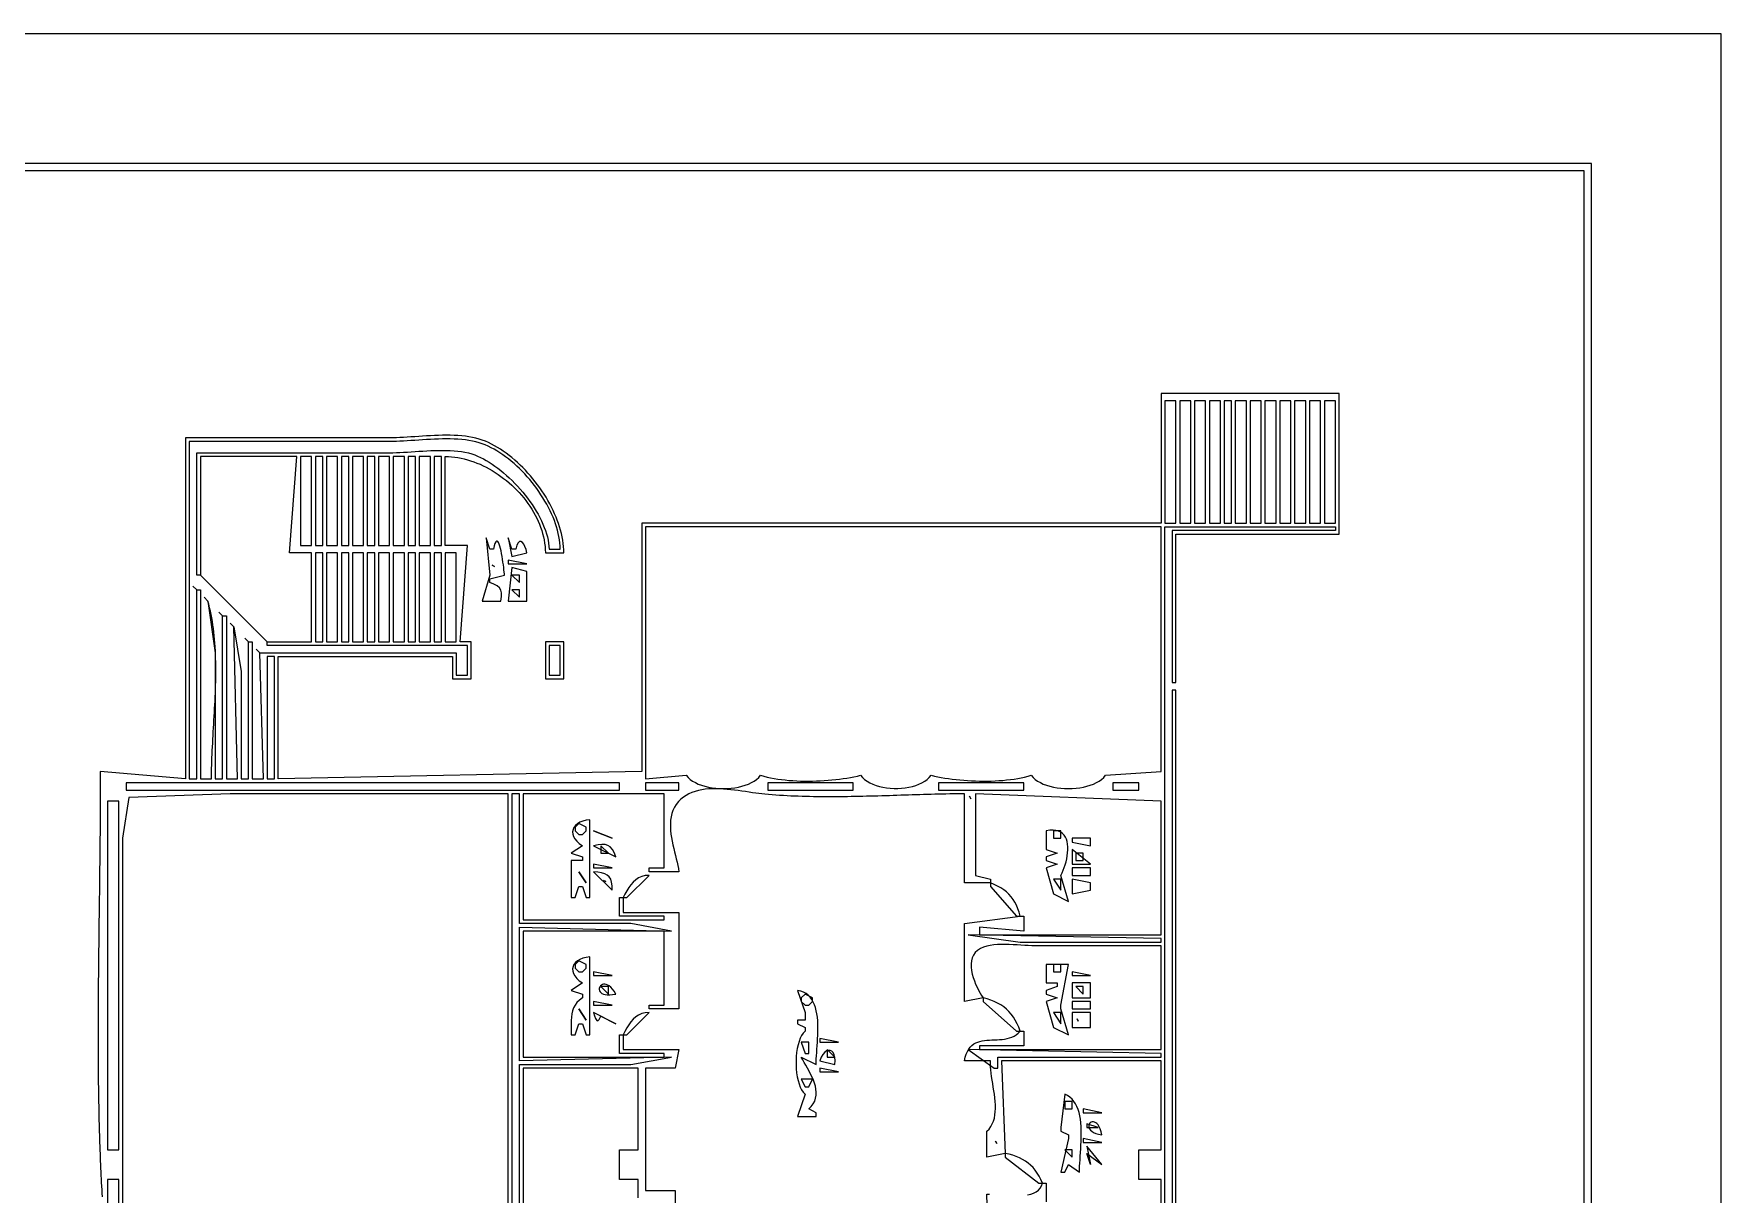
# Model space of a CAD drawing. Extents: x 0 to 792, y 0 to 1224.
# Drawn here: x 337.1 to 792, y 911 to 1224 of the extents above; entities that cross this region are included whole.
import ezdxf

# ---------------------------------------------------------------- set-up
doc = ezdxf.new("R2010")
doc.units = 0
doc.layers.add('C7', color=7, linetype='CONTINUOUS')

msp = doc.modelspace()

# ---------------------------------------------------------------- linework, layer by layer
at = {"layer": 'C7'}
for points in [[(0, 1224), (0, 0), (792, 0), (792, 1224), (0, 1224)], [(35, 1189), (35, 53), (757, 53), (757, 1189), (35, 1189)], [(37, 1187), (37, 55), (755, 55), (755, 1187), (37, 1187)], [(641, 1127), (641, 1092), (501, 1092), (501, 1025), (403, 1023), (403, 1056), (450, 1056), (450, 1050), (455, 1050), (455, 1060), (452, 1060), (454, 1086), (448, 1086), (448, 1110), (448.8531, 1109.9803), (449.7094, 1109.9234), (450.5679, 1109.8298), (451.4275, 1109.7006), (452.2872, 1109.5366), (453.146, 1109.3385), (454.0028, 1109.1073), (454.8567, 1108.8437), (455.7065, 1108.5486), (456.5514, 1108.2228), (457.3902, 1107.8672), (458.2219, 1107.4826), (459.0456, 1107.0698), (459.8601, 1106.6297), (460.6645, 1106.1631), (461.4577, 1105.6709), (462.2387, 1105.1539), (463.0065, 1104.6129), (463.7601, 1104.0487), (464.4984, 1103.4622), (465.2204, 1102.8543), (465.9252, 1102.2258), (466.6115, 1101.5774), (467.2786, 1100.9101), (467.9252, 1100.2247), (468.5504, 1099.522), (469.1532, 1098.8028), (469.7326, 1098.0681), (470.2874, 1097.3186), (470.8168, 1096.5551), (471.3196, 1095.7785), (471.7949, 1094.9897), (472.2416, 1094.1895), (472.6587, 1093.3786), (473.0451, 1092.558), (473.3999, 1091.7285), (473.7221, 1090.891), (474.0105, 1090.0461), (474.2642, 1089.1949), (474.4822, 1088.3381), (474.6634, 1087.4766), (474.8068, 1086.6112), (474.9114, 1085.7427), (474.9761, 1084.872), (475, 1084), (480, 1084), (479.9808, 1084.842), (479.924, 1085.695), (479.8306, 1086.5577), (479.7014, 1087.4289), (479.5373, 1088.3073), (479.3393, 1089.1917), (479.1081, 1090.0809), (478.8449, 1090.9737), (478.5503, 1091.8688), (478.2254, 1092.765), (477.871, 1093.661), (477.488, 1094.5558), (477.0773, 1095.4479), (476.6399, 1096.3362), (476.1766, 1097.2195), (475.6884, 1098.0966), (475.1761, 1098.9661), (474.6406, 1099.8269), (474.0828, 1100.6778), (473.5037, 1101.5175), (472.9041, 1102.3448), (472.2849, 1103.1585), (471.647, 1103.9573), (470.9914, 1104.7401), (470.319, 1105.5055), (469.6305, 1106.2524), (468.927, 1106.9795), (468.2093, 1107.6856), (467.4784, 1108.3696), (466.7351, 1109.03), (465.9803, 1109.6658), (465.215, 1110.2757), (464.44, 1110.8585), (463.6562, 1111.4129), (462.8645, 1111.9377), (462.0659, 1112.4317), (461.2613, 1112.8937), (460.4514, 1113.3223), (459.6373, 1113.7165), (458.8199, 1114.075), (458, 1114.3966), (457.1483, 1114.6828), (456.2635, 1114.9282), (455.3483, 1115.1351), (454.4055, 1115.306), (453.4376, 1115.4435), (452.4475, 1115.55), (451.4378, 1115.6281), (450.4112, 1115.6801), (449.3704, 1115.7086), (448.3182, 1115.7162), (447.2572, 1115.7052), (446.1902, 1115.6781), (445.1198, 1115.6375), (444.0489, 1115.5859), (442.9799, 1115.5257), (441.9158, 1115.4594), (440.8591, 1115.3895), (439.8126, 1115.3186), (438.7791, 1115.249), (437.7611, 1115.1832), (436.7614, 1115.1239), (435.7828, 1115.0734), (434.8278, 1115.0343), (433.8993, 1115.0089), (433, 1115), (378, 1115), (378, 1023), (355, 1025), (355.0022, 1024.0107), (355.0037, 1023.0209), (355.0044, 1022.0303), (355.0042, 1021.0392), (355.0033, 1020.0474), (355.0017, 1019.055), (354.9993, 1018.0619), (354.9963, 1017.0683), (354.9925, 1016.0742), (354.9881, 1015.0794), (354.9831, 1014.0841), (354.9775, 1013.0883), (354.9713, 1012.092), (354.9646, 1011.0951), (354.9573, 1010.0978), (354.9495, 1009.1), (354.9412, 1008.1017), (354.9325, 1007.1029), (354.9233, 1006.1037), (354.9137, 1005.1041), (354.9037, 1004.104), (354.8933, 1003.1036), (354.8826, 1002.1028), (354.8716, 1001.1016), (354.8602, 1000.1), (354.8486, 999.0981), (354.8367, 998.0958), (354.8246, 997.0933), (354.8123, 996.0904), (354.7998, 995.0872), (354.7871, 994.0837), (354.7743, 993.08), (354.7613, 992.076), (354.7483, 991.0718), (354.7352, 990.0673), (354.7221, 989.0626), (354.7089, 988.0577), (354.6957, 987.0526), (354.6826, 986.0474), (354.6695, 985.042), (354.6564, 984.0364), (354.6435, 983.0307), (354.6306, 982.0249), (354.6179, 981.0189), (354.6054, 980.0129), (354.593, 979.0068), (354.5809, 978.0006), (354.5689, 976.9943), (354.5573, 975.988), (354.5459, 974.9817), (354.5348, 973.9753), (354.524, 972.969), (354.5136, 971.9627), (354.5035, 970.9563), (354.4939, 969.95), (354.4846, 968.9438), (354.4758, 967.9376), (354.4674, 966.9315), (354.4596, 965.9255), (354.4522, 964.9196), (354.4454, 963.9138), (354.4391, 962.9081), (354.4334, 961.9026), (354.4283, 960.8972), (354.4238, 959.892), (354.42, 958.887), (354.4168, 957.8822), (354.4143, 956.8775), (354.4125, 955.8731), (354.4115, 954.869), (354.4113, 953.865), (354.4118, 952.8614), (354.4131, 951.858), (354.4153, 950.8549), (354.4183, 949.8521), (354.4222, 948.8496), (354.427, 947.8474), (354.4327, 946.8456), (354.4394, 945.8441), (354.447, 944.843), (354.4556, 943.8423), (354.4653, 942.8419), (354.4759, 941.842), (354.4877, 940.8425), (354.5005, 939.8434), (354.5144, 938.8448), (354.5295, 937.8466), (354.5457, 936.8489), (354.5631, 935.8517), (354.5817, 934.855), (354.6015, 933.8588), (354.6226, 932.8631), (354.645, 931.868), (354.6686, 930.8734), (354.6935, 929.8794), (354.7198, 928.8859), (354.7475, 927.8931), (354.7765, 926.9008), (354.807, 925.9092), (354.8388, 924.9182), (354.8722, 923.9278), (354.907, 922.9381), (354.9433, 921.9491), (354.9812, 920.9607), (355.0205, 919.9731), (355.0615, 918.9862), (355.1041, 918), (355.1471, 917.0499), (355.1928, 916.0957), (355.2409, 915.1372), (355.2914, 914.1748), (355.3441, 913.2084), (355.3988, 912.2383), (355.4554, 911.2645), (355.5137, 910.2872)], [(645, 104), (645, 817), (672, 817), (672, 823), (718, 823), (718, 842), (744, 842), (744, 879), (645, 879), (645, 1047), (644, 1047), (644, 875), (642, 875), (642, 1091), (688, 1091), (688, 1090), (644, 1090), (644, 1049), (645, 1049), (645, 1089), (689, 1089), (689, 1127), (641, 1127)], [(642, 1125), (642, 1092), (645, 1092), (645, 1125), (642, 1125)], [(646, 1125), (646, 1092), (649, 1092), (649, 1125), (646, 1125)], [(650, 1125), (650, 1092), (653, 1092), (653, 1125), (650, 1125)], [(654, 1125), (654, 1092), (657, 1092), (657, 1125), (654, 1125)], [(658, 1125), (658, 1092), (660, 1092), (660, 1125), (658, 1125)], [(661, 1125), (661, 1092), (664, 1092), (664, 1125), (661, 1125)], [(665, 1125), (665, 1092), (668, 1092), (668, 1125), (665, 1125)], [(669, 1125), (669, 1092), (672, 1092), (672, 1125), (669, 1125)], [(673, 1125), (673, 1092), (676, 1092), (676, 1125), (673, 1125)], [(677, 1125), (677, 1092), (680, 1092), (680, 1125), (677, 1125)], [(681, 1125), (681, 1092), (684, 1092), (684, 1125), (681, 1125)], [(685, 1125), (685, 1092), (688, 1092), (688, 1125), (685, 1125)], [(379, 1114), (379, 1023), (381, 1023), (381, 1074), (382, 1074), (382, 1023), (385, 1023), (385.004, 1023.9282), (385.0158, 1024.8672), (385.0347, 1025.8165), (385.0602, 1026.7755), (385.0916, 1027.7438), (385.1285, 1028.7208), (385.1703, 1029.7061), (385.2163, 1030.699), (385.2661, 1031.6993), (385.319, 1032.7062), (385.3744, 1033.7195), (385.4319, 1034.7384), (385.4907, 1035.7626), (385.5505, 1036.7914), (385.6105, 1037.8246), (385.6702, 1038.8614), (385.729, 1039.9015), (385.7864, 1040.9442), (385.8418, 1041.9892), (385.8945, 1043.0359), (385.9442, 1044.0838), (385.9901, 1045.1325), (386.0317, 1046.1813), (386.0684, 1047.2298), (386.0997, 1048.2776), (386.125, 1049.324), (386.1437, 1050.3686), (386.1552, 1051.411), (386.1589, 1052.4505), (386.1544, 1053.4867), (386.141, 1054.5191), (386.1181, 1055.5472), (386.0853, 1056.5704), (386.0418, 1057.5884), (385.9871, 1058.6005), (385.9207, 1059.6063), (385.842, 1060.6053), (385.7504, 1061.597), (385.6454, 1062.5808), (385.5263, 1063.5563), (385.3926, 1064.5229), (385.2438, 1065.4802), (385.0792, 1066.4277), (384.8983, 1067.3649), (384.7005, 1068.2912), (384.4852, 1069.2061), (384.2519, 1070.1092), (384, 1071), (386, 1057), (386, 1023), (388, 1023), (388, 1067), (389, 1067), (389, 1023), (392, 1023), (391, 1064), (393, 1052), (393, 1023), (395, 1023), (395, 1060), (396, 1060), (396, 1023), (399, 1023), (398, 1057), (451, 1057), (451, 1051), (454, 1051), (454, 1059), (400, 1059), (400, 1060), (412, 1060), (412, 1084), (406, 1084), (408, 1110), (382, 1110), (382, 1078), (381, 1078), (381, 1111), (433, 1111), (433.9049, 1111.0095), (434.8401, 1111.0362), (435.8023, 1111.0772), (436.7886, 1111.1295), (437.7958, 1111.1902), (438.8209, 1111.2564), (439.8608, 1111.3252), (440.9124, 1111.3936), (441.9727, 1111.4588), (443.0385, 1111.5179), (444.1068, 1111.5678), (445.1745, 1111.6057), (446.2385, 1111.6288), (447.2958, 1111.6339), (448.3433, 1111.6184), (449.3778, 1111.5791), (450.3964, 1111.5133), (451.3959, 1111.4179), (452.3733, 1111.2902), (453.3255, 1111.1271), (454.2494, 1110.9257), (455.1419, 1110.6832), (456, 1110.3966), (456.7514, 1110.098), (457.5131, 1109.7536), (458.2832, 1109.3651), (459.0599, 1108.9345), (459.8412, 1108.4636), (460.6251, 1107.9543), (461.4099, 1107.4086), (462.1936, 1106.8282), (462.9743, 1106.2152), (463.7501, 1105.5714), (464.5192, 1104.8987), (465.2795, 1104.1989), (466.0293, 1103.4741), (466.7666, 1102.726), (467.4894, 1101.9565), (468.196, 1101.1677), (468.8844, 1100.3612), (469.5528, 1099.5391), (470.1991, 1098.7032), (470.8216, 1097.8555), (471.4182, 1096.9977), (471.9872, 1096.1319), (472.5266, 1095.2598), (473.0345, 1094.3835), (473.509, 1093.5047), (473.9482, 1092.6254), (474.3503, 1091.7474), (474.7132, 1090.8727), (475.0352, 1090.0032), (475.3143, 1089.1407), (475.5486, 1088.2871), (475.7362, 1087.4444), (475.8752, 1086.6143), (475.9638, 1085.7989), (476, 1085), (479, 1085), (478.9784, 1085.8237), (478.9159, 1086.6593), (478.8136, 1087.5054), (478.6724, 1088.3605), (478.4936, 1089.2234), (478.2783, 1090.0926), (478.0276, 1090.9668), (477.7426, 1091.8446), (477.4244, 1092.7247), (477.0742, 1093.6057), (476.693, 1094.4862), (476.282, 1095.3649), (475.8423, 1096.2403), (475.375, 1097.1112), (474.8813, 1097.9761), (474.3622, 1098.8337), (473.8189, 1099.6826), (473.2525, 1100.5215), (472.6641, 1101.349), (472.0548, 1102.1637), (471.4258, 1102.9642), (470.7781, 1103.7492), (470.1129, 1104.5174), (469.4314, 1105.2673), (468.7345, 1105.9976), (468.0235, 1106.7069), (467.2994, 1107.3938), (466.5634, 1108.0571), (465.8166, 1108.6952), (465.0601, 1109.3069), (464.295, 1109.8908), (463.5225, 1110.4455), (462.7436, 1110.9697), (461.9595, 1111.4619), (461.1713, 1111.9209), (460.3802, 1112.3452), (459.5871, 1112.7335), (458.7934, 1113.0844), (458, 1113.3966), (457.1483, 1113.6828), (456.2635, 1113.9282), (455.3483, 1114.1351), (454.4055, 1114.306), (453.4376, 1114.4435), (452.4475, 1114.55), (451.4378, 1114.6281), (450.4112, 1114.6801), (449.3704, 1114.7086), (448.3182, 1114.7162), (447.2572, 1114.7052), (446.1902, 1114.6781), (445.1198, 1114.6375), (444.0489, 1114.5859), (442.9799, 1114.5257), (441.9158, 1114.4594), (440.8591, 1114.3895), (439.8126, 1114.3186), (438.7791, 1114.249), (437.7611, 1114.1832), (436.7614, 1114.1239), (435.7828, 1114.0734), (434.8278, 1114.0343), (433.8993, 1114.0089), (433, 1114), (379, 1114)], [(409, 1110), (409, 1086), (412, 1086), (412, 1110), (409, 1110)], [(413, 1110), (413, 1086), (415, 1086), (415, 1110), (413, 1110)], [(416, 1110), (416, 1086), (419, 1086), (419, 1110), (416, 1110)], [(420, 1110), (420, 1086), (422, 1086), (422, 1110), (420, 1110)], [(423, 1110), (423, 1086), (426, 1086), (426, 1110), (423, 1110)], [(427, 1110), (427, 1086), (429, 1086), (429, 1110), (427, 1110)], [(430, 1110), (430, 1086), (433, 1086), (433, 1110), (430, 1110)], [(434, 1110), (434, 1086), (437, 1086), (437, 1110), (434, 1110)], [(438, 1110), (438, 1086), (440, 1086), (440, 1110), (438, 1110)], [(441, 1110), (441, 1086), (444, 1086), (444, 1110), (441, 1110)], [(445, 1110), (445, 1086), (447, 1086), (447, 1110), (445, 1110)], [(459, 1088), (460, 1078), (458, 1071), (463, 1071), (463.1487, 1072.2123), (463.1524, 1073.1882), (462.9826, 1073.97), (462.6109, 1074.5999), (462.0088, 1075.12), (461.148, 1075.5726), (460, 1076), (460, 1077), (464, 1078), (463.9612, 1078.3445), (463.9087, 1078.8079), (463.843, 1079.3713), (463.7647, 1080.0157), (463.6742, 1080.7222), (463.5721, 1081.4718), (463.459, 1082.2455), (463.3352, 1083.0245), (463.2014, 1083.7896), (463.058, 1084.5221), (462.9056, 1085.2029), (462.7447, 1085.8131), (462.5759, 1086.3337), (462.3996, 1086.7458), (462.2163, 1087.0305), (462.0266, 1087.1687), (461.831, 1087.1415), (461.63, 1086.93), (461.4242, 1086.5152), (461.214, 1085.8782), (461, 1085), (460, 1085), (459, 1088)], [(465, 1088), (466, 1083), (470, 1084), (469.7882, 1084.8898), (469.508, 1085.6848), (469.1757, 1086.342), (468.8074, 1086.8187), (468.4197, 1087.0723), (468.0288, 1087.0599), (467.651, 1086.7389), (467.3026, 1086.0665), (467, 1085), (466, 1085), (465, 1088)], [(502, 1091), (502, 1023), (513, 1024), (513.4794, 1023.4279), (514.0511, 1022.9057), (514.7068, 1022.4331), (515.438, 1022.0103), (516.2364, 1021.6373), (517.0935, 1021.314), (518.001, 1021.0404), (518.9504, 1020.8166), (519.9334, 1020.6425), (520.9416, 1020.5181), (521.9666, 1020.4435), (523, 1020.4187), (524.0333, 1020.4435), (525.0583, 1020.5181), (526.0665, 1020.6425), (527.0495, 1020.8166), (527.9989, 1021.0404), (528.9064, 1021.314), (529.7635, 1021.6373), (530.5619, 1022.0104), (531.2931, 1022.4331), (531.9488, 1022.9057), (532.5205, 1023.4279), (533, 1024), (533.8801, 1023.7551), (534.7871, 1023.5324), (535.7189, 1023.3313), (536.6734, 1023.1515), (537.6483, 1022.9927), (538.6416, 1022.8543), (539.6512, 1022.7361), (540.675, 1022.6377), (541.7108, 1022.5586), (542.7566, 1022.4984), (543.8101, 1022.4569), (544.8694, 1022.4335), (545.9322, 1022.4279), (546.9964, 1022.4397), (548.06, 1022.4685), (549.1208, 1022.514), (550.1767, 1022.5757), (551.2256, 1022.6532), (552.2653, 1022.7462), (553.2938, 1022.8543), (554.3089, 1022.977), (555.3085, 1023.114), (556.2905, 1023.265), (557.2528, 1023.4294), (558.1932, 1023.607), (559.1096, 1023.7973), (560, 1024), (560.4917, 1023.412), (561.0747, 1022.8775), (561.7401, 1022.3965), (562.4794, 1021.9689), (563.2837, 1021.5948), (564.1446, 1021.2741), (565.0531, 1021.0069), (566.0008, 1020.7931), (566.9788, 1020.6327), (567.9786, 1020.5259), (568.9914, 1020.4724), (570.0085, 1020.4724), (571.0213, 1020.5259), (572.0211, 1020.6327), (572.9991, 1020.7931), (573.9468, 1021.0069), (574.8553, 1021.2741), (575.7162, 1021.5948), (576.5205, 1021.9689), (577.2598, 1022.3965), (577.9252, 1022.8775), (578.5082, 1023.412), (579, 1024), (579.8903, 1023.7973), (580.8067, 1023.607), (581.7471, 1023.4294), (582.7094, 1023.265), (583.6913, 1023.114), (584.6909, 1022.977), (585.706, 1022.8543), (586.7345, 1022.7462), (587.7742, 1022.6532), (588.8231, 1022.5757), (589.879, 1022.514), (590.9398, 1022.4685), (592.0034, 1022.4397), (593.0677, 1022.4279), (594.1305, 1022.4335), (595.1897, 1022.4569), (596.2432, 1022.4984), (597.289, 1022.5586), (598.3248, 1022.6377), (599.3486, 1022.7361), (600.3582, 1022.8543), (601.3516, 1022.9927), (602.3265, 1023.1515), (603.2809, 1023.3313), (604.2127, 1023.5324), (605.1198, 1023.7551), (606, 1024), (606.4794, 1023.4279), (607.0511, 1022.9057), (607.7068, 1022.4331), (608.438, 1022.0103), (609.2364, 1021.6373), (610.0935, 1021.314), (611.001, 1021.0404), (611.9504, 1020.8166), (612.9334, 1020.6425), (613.9416, 1020.5181), (614.9666, 1020.4435), (616, 1020.4187), (617.0333, 1020.4435), (618.0583, 1020.5181), (619.0665, 1020.6425), (620.0495, 1020.8166), (620.9989, 1021.0404), (621.9064, 1021.314), (622.7635, 1021.6373), (623.5619, 1022.0104), (624.2931, 1022.4331), (624.9488, 1022.9057), (625.5205, 1023.4279), (626, 1024), (641, 1025), (641, 1091), (502, 1091)], [(413, 1084), (413, 1060), (415, 1060), (415, 1084), (413, 1084)], [(416, 1084), (416, 1060), (419, 1060), (419, 1084), (416, 1084)], [(420, 1084), (420, 1060), (422, 1060), (422, 1084), (420, 1084)], [(423, 1084), (423, 1060), (426, 1060), (426, 1084), (423, 1084)], [(427, 1084), (427, 1060), (429, 1060), (429, 1084), (427, 1084)], [(430, 1084), (430, 1060), (433, 1060), (433, 1084), (430, 1084)], [(434, 1084), (434, 1060), (437, 1060), (437, 1084), (434, 1084)], [(438, 1084), (438, 1060), (440, 1060), (440, 1084), (438, 1084)], [(441, 1084), (441, 1060), (444, 1060), (444, 1084), (441, 1084)], [(445, 1084), (445, 1060), (447, 1060), (447, 1084), (445, 1084)], [(448, 1084), (448, 1060), (451, 1060), (451, 1084), (448, 1084)], [(460.6667, 1080.6666), (461.3333, 1080.3334), (460.6667, 1080.6666)], [(465, 1082), (465, 1081), (470, 1081), (465, 1082)], [(466, 1080), (465, 1071), (470, 1071), (470, 1079), (466, 1080)], [(380, 1075), (381, 1074), (380, 1075)], [(382, 1078), (400, 1060), (382, 1078)], [(466, 1078), (468, 1076), (468, 1078), (466, 1078)], [(466, 1074), (468, 1072), (468, 1074), (466, 1074)], [(383, 1072), (384, 1071), (383, 1072)], [(387, 1068), (388, 1067), (387, 1068)], [(390, 1065), (391, 1064), (390, 1065)], [(394, 1061), (395, 1060), (394, 1061)], [(475, 1060), (475, 1050), (480, 1050), (480, 1060), (475, 1060)], [(397, 1058), (398, 1057), (397, 1058)], [(400, 1056), (400, 1023), (402, 1023), (402, 1056), (400, 1056)], [(476, 1059), (476, 1051), (479, 1051), (479, 1059), (476, 1059)], [(362, 1022), (362, 1020), (495, 1020), (495, 1022), (362, 1022)], [(502, 1022), (502, 1020), (511, 1020), (511, 1022), (502, 1022)], [(592.3178, 977.2576), (591.5324, 976.7628), (590.9092, 976.1738), (590.4363, 975.5022), (590.1018, 974.7597), (589.8942, 973.9582), (589.8014, 973.1093), (589.8119, 972.2247), (589.9137, 971.3162), (590.0952, 970.3956), (590.3445, 969.4745), (590.6499, 968.5647), (590.9995, 967.6779), (591.3817, 966.8259), (591.7846, 966.0204), (592.1965, 965.273), (592.6055, 964.5957), (593, 964), (588, 963), (588, 984), (603, 986), (604, 986), (604, 982), (592, 983), (592, 981), (641, 981), (641, 1017), (591, 1019), (591, 997), (595, 996), (595, 995), (588, 995), (588, 1019), (587.0058, 1018.9935), (586.009, 1018.984), (585.0098, 1018.9716), (584.0083, 1018.9565), (583.0045, 1018.9388), (581.9986, 1018.9189), (580.9906, 1018.8968), (579.9807, 1018.8728), (578.9689, 1018.847), (577.9554, 1018.8197), (576.9402, 1018.791), (575.9235, 1018.7612), (574.9054, 1018.7303), (573.8859, 1018.6987), (572.8652, 1018.6664), (571.8434, 1018.6338), (570.8206, 1018.6009), (569.7968, 1018.568), (568.7722, 1018.5352), (567.7468, 1018.5028), (566.7209, 1018.471), (565.6944, 1018.4399), (564.6675, 1018.4097), (563.6403, 1018.3806), (562.6128, 1018.3528), (561.5853, 1018.3265), (560.5577, 1018.3019), (559.5302, 1018.2792), (558.503, 1018.2585), (557.476, 1018.2401), (556.4494, 1018.2242), (555.4233, 1018.2109), (554.3978, 1018.2004), (553.373, 1018.193), (552.3489, 1018.1887), (551.3258, 1018.1879), (550.3037, 1018.1907), (549.2828, 1018.1972), (548.263, 1018.2078), (547.2445, 1018.2224), (546.2274, 1018.2415), (545.2119, 1018.2651), (544.1979, 1018.2934), (543.1857, 1018.3267), (542.1753, 1018.3651), (541.1668, 1018.4088), (540.1603, 1018.458), (539.156, 1018.5129), (538.1539, 1018.5737), (537.1541, 1018.6406), (536.1567, 1018.7137), (535.1619, 1018.7933), (534.1697, 1018.8796), (533.3871, 1018.96), (532.5653, 1019.0609), (531.7082, 1019.178), (530.8194, 1019.3072), (529.9027, 1019.4444), (528.9619, 1019.5856), (528.0008, 1019.7265), (527.0231, 1019.8631), (526.0326, 1019.9913), (525.0331, 1020.1069), (524.0282, 1020.2058), (523.0219, 1020.2839), (522.0178, 1020.3371), (521.0196, 1020.3613), (520.0313, 1020.3523), (519.0565, 1020.3061), (518.099, 1020.2184), (517.1625, 1020.0853), (516.2509, 1019.9026), (515.3678, 1019.6661), (514.5171, 1019.3718), (513.7025, 1019.0155), (512.9278, 1018.5931), (512.1968, 1018.1005), (511.5132, 1017.5336), (510.8807, 1016.8883), (510.3032, 1016.1605), (509.8034, 1015.3658), (509.4066, 1014.5395), (509.1051, 1013.6847), (508.891, 1012.8047), (508.7565, 1011.9029), (508.694, 1010.9825), (508.6954, 1010.047), (508.7532, 1009.0994), (508.8594, 1008.1433), (509.0064, 1007.1818), (509.1862, 1006.2182), (509.3912, 1005.256), (509.6135, 1004.2983), (509.8453, 1003.3485), (510.0788, 1002.4098), (510.3063, 1001.4857), (510.52, 1000.5793), (510.712, 999.694), (510.8746, 998.8331), (511, 998)], [(535, 1022), (535, 1020), (558, 1020), (558, 1022), (535, 1022)], [(581, 1022), (581, 1020), (604, 1020), (604, 1022), (581, 1022)], [(628, 1022), (628, 1020), (635, 1020), (635, 1022), (628, 1022)], [(357, 1017), (357, 923), (360, 923), (360, 1017), (357, 1017)], [(465, 674), (465, 1019), (390, 1019), (362.7423, 1017.9722), (361, 1007), (361, 975), (361, 844)], [(466, 1019), (466, 674), (468, 674), (468, 713), (495, 713), (495, 714), (468, 714), (468, 789), (520, 789), (520, 790), (468, 790), (468, 946), (498, 946), (509, 948), (468, 947), (468, 983), (509, 982), (498, 984), (468, 984), (468, 1019), (466, 1019)], [(511, 998), (503, 998), (503, 999), (507, 999), (507, 1019), (469, 1019), (469, 985), (507, 985), (507, 986), (495, 986), (495, 991), (496, 991), (496, 987), (511, 987), (511, 961), (503, 961), (503, 962), (507, 962), (507, 982), (469, 982), (469, 948), (507, 948), (507, 949), (495, 949), (495, 954), (496, 954), (496, 950), (511, 950), (510, 945), (502, 945), (502, 912), (510, 912), (510, 908)], [(589.3333, 1018.3333), (589.6667, 1017.6667), (589.3333, 1018.3333)], [(485, 1005), (482, 1003), (485, 1002), (485, 1001), (482, 1001), (482, 991), (483, 991), (484, 994), (485, 994), (486, 991), (487, 991), (487, 1012), (485.9802, 1011.869), (485.0769, 1011.6401), (484.2948, 1011.3236), (483.6385, 1010.9298), (483.1124, 1010.4689), (482.7213, 1009.9512), (482.4697, 1009.387), (482.3622, 1008.7866), (482.4033, 1008.1603), (482.5978, 1007.5184), (482.9501, 1006.8711), (483.4648, 1006.2287), (484.1466, 1005.6016), (485, 1005)], [(484, 1011), (483, 1010), (483, 1009), (484, 1008), (485, 1008), (486, 1009), (486, 1010), (484, 1011)], [(488, 1009), (493, 1007), (488, 1009)], [(610, 1009), (610, 1005), (610, 1004), (613, 1003), (610, 1002), (610, 1001), (613, 1000), (610, 999), (612, 992), (616, 990), (614, 997), (614.3216, 997.6626), (614.6244, 998.3712), (614.9039, 999.1173), (615.1557, 999.8923), (615.3756, 1000.6875), (615.5591, 1001.4945), (615.702, 1002.3047), (615.7997, 1003.1094), (615.8481, 1003.9), (615.8427, 1004.6681), (615.7792, 1005.4051), (615.6533, 1006.1022), (615.4605, 1006.751), (615.1965, 1007.343), (614.857, 1007.8694), (614.4376, 1008.3217), (613.934, 1008.6914), (613.3418, 1008.9699), (612.6567, 1009.1486), (611.8742, 1009.2189), (610.9901, 1009.1722), (610, 1009)], [(612, 1009), (612, 1007), (614, 1007), (614, 1009), (612, 1009)], [(617, 1007), (617, 1006), (622, 1005), (622, 1007), (617, 1007)], [(488, 1005), (494, 1002), (493.5568, 1003.1436), (493.0657, 1004.0227), (492.5068, 1004.6598), (491.8603, 1005.0772), (491.1063, 1005.2975), (490.2248, 1005.3431), (489.196, 1005.2364), (488, 1005)], [(490, 1005), (490, 1003), (492, 1003), (490, 1005)], [(617, 1004), (617, 1000), (622, 1000), (617, 1004)], [(618, 1003), (618, 1001), (620, 1001), (620, 1003), (618, 1003)], [(484, 998), (486, 995), (484, 998)], [(488, 1000), (488, 999), (493, 999), (488, 1000)], [(488, 998), (493, 993), (492.9938, 994.1944), (492.8673, 995.1778), (492.6131, 995.9722), (492.224, 996.5996), (491.6927, 997.0819), (491.0119, 997.4411), (490.1743, 997.6992), (489.1728, 997.8782), (488, 998)], [(496, 991), (497, 991), (503, 997), (501.9409, 996.9367), (500.9876, 996.71), (500.1302, 996.3362), (499.359, 995.8322), (498.6644, 995.2144), (498.0366, 994.4994), (497.466, 993.7038), (496.9428, 992.8444), (496.4573, 991.9375), (496, 991)], [(617, 999), (617, 997), (622, 997), (622, 999), (617, 999)], [(490.6667, 995.6667), (491.3333, 995.3333), (490.6667, 995.6667)], [(595, 995), (595, 994), (602, 986), (603, 986), (602.7165, 987.049), (602.3862, 988.0239), (602.0065, 988.9288), (601.5754, 989.7675), (601.0904, 990.5442), (600.5494, 991.2628), (599.95, 991.9272), (599.2899, 992.5414), (598.5669, 993.1095), (597.7787, 993.6354), (596.923, 994.1232), (595.9975, 994.5767), (595, 995)], [(612, 996), (614, 993), (614, 996), (612, 996)], [(617, 996), (617, 992), (622, 993), (622, 995), (617, 996)], [(641, 908), (641, 915), (635, 915), (635, 923), (641, 923), (641, 947), (598, 947), (599, 922), (594, 921), (594, 928), (594.5998, 928.6022), (595.0962, 929.2624), (595.4967, 929.9754), (595.8088, 930.7365), (596.0403, 931.5406), (596.1986, 932.3828), (596.2915, 933.2582), (596.3265, 934.1617), (596.3112, 935.0885), (596.2533, 936.0336), (596.1603, 936.992), (596.0399, 937.9588), (595.8996, 938.9291), (595.7471, 939.8978), (595.59, 940.8601), (595.4359, 941.811), (595.2924, 942.7456), (595.167, 943.6589), (595.0675, 944.5459), (595.0014, 945.4017), (594.9764, 946.2214), (595, 947), (588, 947), (588.1984, 947.9674), (588.4549, 948.8141), (588.7657, 949.5485), (589.1273, 950.1786), (589.5358, 950.713), (589.9877, 951.1598), (590.4793, 951.5273), (591.0069, 951.8239), (591.5669, 952.0578), (592.1556, 952.2373), (592.7693, 952.3707), (593.4043, 952.4663), (594.057, 952.5324), (594.7238, 952.5772), (595.4009, 952.6091), (596.0847, 952.6363), (596.7716, 952.6672), (597.4578, 952.71), (598.1397, 952.7731), (598.8136, 952.8646), (599.4759, 952.9929), (600.1229, 953.1664), (600.7509, 953.3932), (601.3563, 953.6816), (601.9354, 954.0401), (602.4845, 954.4767), (603, 955), (604, 955), (604, 951), (592, 951), (592, 950), (641, 950), (641, 978), (607, 978), (606.1266, 978.0149), (605.1984, 978.0547), (604.2245, 978.1113), (603.2142, 978.177), (602.1766, 978.244), (601.1208, 978.3044), (600.0561, 978.3503), (598.9917, 978.374), (597.9366, 978.3675), (596.9001, 978.3231), (595.8914, 978.2329), (594.9197, 978.0891), (593.994, 977.8839), (593.1236, 977.6093), (592.3178, 977.2577)], [(589, 981), (603, 979), (641, 979), (641, 980), (589, 981)], [(485, 968), (482, 966), (485, 965), (485, 964), (484.1852, 963.3894), (483.5287, 962.7262), (483.0139, 962.0142), (482.6239, 961.2568), (482.3421, 960.4577), (482.152, 959.6205), (482.0367, 958.7488), (481.9796, 957.8463), (481.9641, 956.9165), (481.9734, 955.9631), (481.9909, 954.9897), (482, 954), (483, 954), (484, 957), (485, 957), (486, 954), (487, 954), (487, 975), (485.9802, 974.869), (485.0769, 974.6401), (484.2948, 974.3236), (483.6385, 973.9298), (483.1125, 973.4689), (482.7213, 972.9512), (482.4697, 972.387), (482.3622, 971.7866), (482.4034, 971.1603), (482.5978, 970.5184), (482.9501, 969.8711), (483.4648, 969.2287), (484.1466, 968.6016), (485, 968)], [(484, 974), (483, 973), (483, 972), (484, 971), (485, 971), (486, 972), (486, 973), (484, 974)], [(488, 971), (488, 970), (493, 970), (488, 971)], [(610, 973), (610, 968), (613, 968), (613, 967), (610, 966), (610, 965), (613, 964), (610, 963), (612, 956), (616, 954), (614, 961), (614, 962), (616, 973), (610, 973)], [(612, 973), (612, 971), (614, 971), (614, 973), (612, 973)], [(617, 971), (617, 970), (622, 970), (617, 971)], [(494, 965), (493.5485, 965.7405), (493.0989, 966.3439), (492.6558, 966.8199), (492.224, 967.1783), (491.8081, 967.4291), (491.4128, 967.5821), (491.0426, 967.6471), (490.7023, 967.634), (490.3965, 967.5526), (490.1299, 967.4128), (489.9071, 967.2244), (489.7329, 966.9973), (489.6117, 966.7412), (489.5484, 966.4662), (489.5476, 966.1819), (489.6139, 965.8983), (489.752, 965.6252), (489.9665, 965.3724), (490.2621, 965.1498), (490.6435, 964.9673), (491.1153, 964.8347), (491.6822, 964.7618), (492.3488, 964.7584), (493.1199, 964.8346), (494, 965)], [(490, 967), (492, 965), (492, 967), (490, 967)], [(543, 966), (545, 960), (545, 958), (543, 958), (543, 957), (545, 956), (545, 955), (544.5134, 954.483), (544.0812, 953.8399), (543.7033, 953.0857), (543.3798, 952.235), (543.1105, 951.3028), (542.8953, 950.3039), (542.7342, 949.2531), (542.6272, 948.1653), (542.5742, 947.0553), (542.5751, 945.938), (542.6298, 944.8281), (542.7384, 943.7406), (542.9007, 942.6903), (543.1167, 941.692), (543.3863, 940.7605), (543.7095, 939.9107), (544.0862, 939.1575), (544.5164, 938.5156), (545, 938), (543, 932), (548, 932), (548, 933), (546, 934), (546.6868, 934.6872), (547.2181, 935.4038), (547.6056, 936.1462), (547.8606, 936.9109), (547.9949, 937.6944), (548.0199, 938.4932), (547.9471, 939.3039), (547.7882, 940.1228), (547.5546, 940.9466), (547.258, 941.7717), (546.9099, 942.5946), (546.5217, 943.4119), (546.1051, 944.2199), (545.6717, 945.0153), (545.2329, 945.7945), (544.8003, 946.554), (544.3855, 947.2903), (544, 948), (548, 946), (548.0115, 946.732), (548.043, 947.5158), (548.09, 948.3453), (548.1479, 949.2143), (548.2122, 950.1169), (548.2783, 951.0468), (548.3418, 951.9979), (548.398, 952.9643), (548.4425, 953.9397), (548.4706, 954.918), (548.478, 955.8933), (548.4599, 956.8593), (548.4119, 957.81), (548.3294, 958.7393), (548.208, 959.6411), (548.043, 960.5092), (547.8299, 961.3377), (547.5643, 962.1203), (547.2414, 962.851), (546.8569, 963.5237), (546.4061, 964.1323), (545.8846, 964.6706), (545.2877, 965.1327), (544.611, 965.5123), (543.85, 965.8034), (543, 966)], [(545, 965), (544, 964), (544, 963), (545, 962), (546, 962), (547, 963), (547, 964), (545, 965)], [(617, 968), (617, 964), (622, 964), (622, 968), (617, 968)], [(618, 967), (620, 965), (620, 967), (618, 967)], [(484, 961), (486, 958), (484, 961)], [(488, 963), (488, 962), (493, 962), (488, 963)], [(488, 960), (488.2786, 959.1005), (488.5503, 958.3731), (488.8365, 957.9085), (489.1591, 957.7975), (489.5397, 958.1311), (490, 959), (494, 957), (488, 960)], [(496, 954), (497, 954), (503, 960), (501.9409, 959.9367), (500.9876, 959.71), (500.1302, 959.3362), (499.359, 958.8322), (498.6644, 958.2144), (498.0366, 957.4994), (497.466, 956.7038), (496.9428, 955.8444), (496.4573, 954.9375), (496, 954)], [(593, 964), (593, 963), (602, 955), (603, 955), (602.61, 956.039), (602.1753, 957.011), (601.6944, 957.9176), (601.1661, 958.7601), (600.5891, 959.5402), (599.9623, 960.2594), (599.2843, 960.9191), (598.5539, 961.5209), (597.7697, 962.0663), (596.9307, 962.5567), (596.0355, 962.9938), (595.0828, 963.379), (594.0713, 963.7139), (593, 964)], [(612, 960), (614, 957), (614, 960), (612, 960)], [(617, 963), (617, 961), (622, 961), (622, 963), (617, 963)], [(617, 960), (617, 956), (622, 956), (622, 960), (617, 960)], [(618.3333, 958.3333), (618.6667, 957.6667), (618.3333, 958.3333)], [(544, 952), (545, 949), (546, 949), (546, 952), (544, 952)], [(549, 953), (549, 952), (554, 952), (549, 953)], [(549, 947), (553, 946), (553.0933, 947.0405), (553.0423, 947.9244), (552.8669, 948.6466), (552.5871, 949.2017), (552.2231, 949.5846), (551.7949, 949.7899), (551.3225, 949.8125), (550.826, 949.647), (550.3255, 949.2883), (549.8409, 948.731), (549.3924, 947.97), (549, 947)], [(551, 950), (551, 948), (553, 948), (551, 950)], [(589, 950), (596, 945), (597, 945), (597, 948), (641, 948), (641, 949), (589, 950)], [(500, 910), (500, 915), (495, 915), (495, 923), (500, 923), (500, 945), (469, 945), (469, 837)], [(544, 942), (545, 940), (546, 940), (547, 942), (544, 942)], [(549, 945), (549, 944), (554, 944), (549, 945)], [(615, 938), (614, 929), (614, 928), (616, 927), (616, 926), (614, 917), (615, 917), (616, 919), (619, 917), (619.0077, 917.7573), (619.0361, 918.5682), (619.0806, 919.4268), (619.1367, 920.3268), (619.1999, 921.2622), (619.2656, 922.2268), (619.3294, 923.2146), (619.3867, 924.2195), (619.4331, 925.2353), (619.4639, 926.256), (619.4748, 927.2754), (619.4612, 928.2875), (619.4185, 929.2862), (619.3423, 930.2653), (619.2281, 931.2187), (619.0712, 932.1404), (618.8674, 933.0242), (618.6119, 933.8641), (618.3003, 934.6539), (617.9281, 935.3876), (617.4908, 936.059), (616.9838, 936.662), (616.4027, 937.1906), (615.7429, 937.6386), (615, 938)], [(615, 936), (615, 934), (617, 934), (617, 936), (615, 936)], [(620, 934), (620, 933), (625, 933), (620, 934)], [(621, 930), (621, 929), (624, 929), (621, 930)], [(625, 927), (624.8149, 927.8788), (624.5836, 928.6147), (624.3151, 929.2167), (624.0183, 929.6936), (623.7023, 930.0547), (623.3761, 930.3088), (623.0487, 930.465), (622.7292, 930.5323), (622.4264, 930.5197), (622.1495, 930.4362), (621.9074, 930.2908), (621.7091, 930.0926), (621.5638, 929.8505), (621.4803, 929.5735), (621.4677, 929.2708), (621.535, 928.9512), (621.6911, 928.6238), (621.9453, 928.2976), (622.3063, 927.9816), (622.7833, 927.6848), (623.3852, 927.4163), (624.1211, 927.185), (625, 927)], [(596.3333, 925.3333), (596.6667, 924.6667), (596.3333, 925.3333)], [(620, 926), (620, 925), (625, 925), (620, 926)], [(621, 924), (622, 919), (621, 922), (625, 919), (621, 924)], [(599, 922), (599, 921), (608, 914), (609, 914), (608.57, 914.9774), (608.1027, 915.8827), (607.5965, 916.7183), (607.0497, 917.4866), (606.4608, 918.19), (605.8282, 918.831), (605.1502, 919.4119), (604.4252, 919.9352), (603.6517, 920.4033), (602.8281, 920.8186), (601.9527, 921.1835), (601.0239, 921.5004), (600.0402, 921.7718), (599, 922)], [(615, 923), (617, 921), (617, 923), (615, 923)], [(357, 915), (357, 841), (360, 841), (360, 915), (357, 915)], [(595, 879), (594, 911), (594.722, 910.9842)], [(605.0214, 910.8465), (605.8575, 911.0462), (606.6246, 911.3161), (607.3104, 911.6643), (607.903, 912.0987), (608.3901, 912.6274), (608.7598, 913.2585), (609, 914), (610, 914), (610, 909)]]:
    msp.add_lwpolyline(points, dxfattribs=at)

doc.saveas('drawing.dxf')
